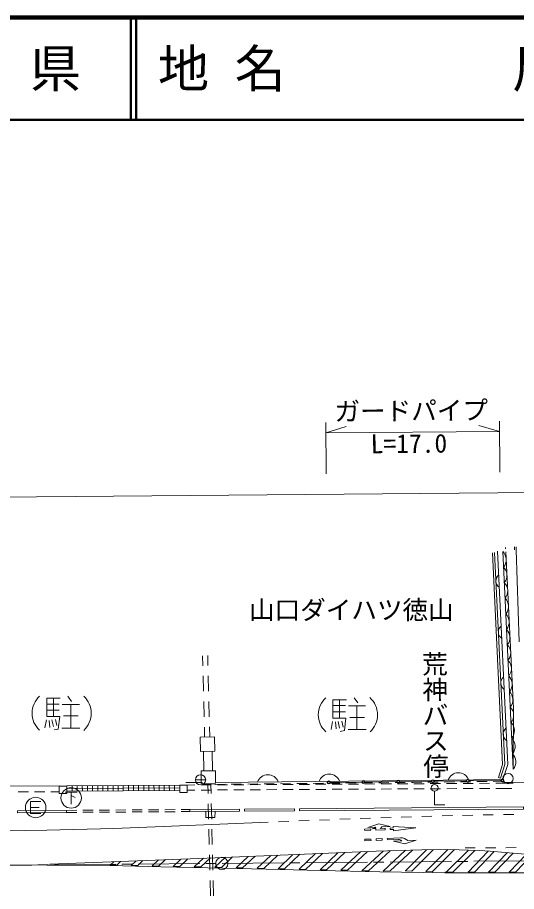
# Model space of a CAD drawing. Units: millimetres, scale not verified. Extents: x 40000 to 680000, y 20000 to 380000.
# Drawn here: x 356660 to 405416, y 294566 to 380000 of the extents above; entities that cross this region are included whole.
import ezdxf
from ezdxf.enums import TextEntityAlignment as Align

# ---------------------------------------------------------------- set-up
doc = ezdxf.new("R2010")
doc.units = ezdxf.units.MM
doc.header["$LTSCALE"] = 1000
doc.linetypes.add('CHAIN', pattern=[18.5, 12, -1.5, 3.5, -1.5])
for name, color, linetype, lineweight in [('M-BGD', 7, 'Continuous', 13), ('M-BGD-EXST', 7, 'Continuous', 13), ('M-BMK', 2, 'CHAIN', 13), ('M-BMK-SRVR', 3, 'Continuous', 13), ('M-STR-HTXT', 7, 'Continuous', 13), ('M-STR-STRC', 7, 'Continuous', 13), ('M-TTL', 2, 'Continuous', 140), ('M-TTL-LINE', 7, 'Continuous', 50)]:
    doc.layers.add(name, color=color, linetype=linetype, lineweight=lineweight)
doc.layers.add('M-BMK-HTXT', color=7, linetype='Continuous')
doc.layers.add('M-TTL-TXT', color=7, linetype='Continuous')
doc.styles.add('@ＭＳ ゴシック', font='')
doc.styles.add('ＭＳ ゴシック', font='')
doc.styles.get('@ＭＳ ゴシック').set_extended_font_data('@MS Gothic')
doc.styles.get('ＭＳ ゴシック').set_extended_font_data('MS Gothic')

msp = doc.modelspace()

# ---------------------------------------------------------------- linework, layer by layer
at = {"layer": 'M-BGD'}
for p, q in [((404350, 328065), (404346, 328202)), ((405225, 328243), (405234, 327960)), ((405375, 328249), (405384, 327965)), ((405093, 306514), (404076, 327789)), ((405109, 312467), (404358, 327774)), ((405683, 318959), (405384, 327965)), ((374773, 316638), (374749, 317615)), ((375273, 316649), (375249, 317627)), ((374835, 314139), (374798, 315638)), ((375335, 314150), (375298, 315650)), ((361571, 313647), (361949, 313155)), ((360826, 313467), (359514, 313467)), ((359514, 313467), (359514, 311672)), ((359514, 312893), (360744, 312893)), ((360170, 313467), (360170, 311672)), ((361031, 312860), (362711, 312860)), ((361858, 312860), (361858, 310549)), ((374897, 311640), (374860, 313139)), ((375397, 311651), (375359, 313150)), ((388793, 313312), (387482, 313312)), ((387482, 313312), (387482, 311517)), ((387482, 312738), (388711, 312738)), ((388137, 313312), (388137, 311517)), ((388998, 312705), (390678, 312705)), ((389539, 313492), (389916, 313000)), ((389826, 312705), (389826, 310394)), ((359514, 312286), (360735, 312286)), ((387482, 312131), (388703, 312131)), ((405093, 306514), (405109, 312467)), ((359481, 311336), (359326, 310573)), ((359514, 311672), (360785, 311672)), ((359768, 311295), (359817, 310614)), ((360031, 311336), (360162, 310688)), ((360383, 311377), (360498, 310795)), ((360785, 311672), (360645, 310450)), ((361153, 311745), (362588, 311745)), ((387449, 311180), (387293, 310418)), ((387482, 311517), (388752, 311517)), ((387736, 311139), (387785, 310459)), ((387998, 311180), (388129, 310533)), ((388350, 311221), (388465, 310639)), ((388752, 311517), (388613, 310295)), ((389121, 311590), (390555, 311590)), ((360645, 310450), (360227, 310377)), ((361006, 310549), (362760, 310549)), ((374946, 309663), (374921, 310640)), ((375445, 309673), (375421, 310651)), ((388613, 310295), (388195, 310221)), ((388973, 310394), (390727, 310394)), ((374819, 308274), (374875, 306354)), ((375726, 306360), (375669, 308291)), ((374050, 305486), (375050, 305486)), ((375965, 305084), (374717, 305081)), ((375274, 304149), (375252, 305082)), ((375574, 304153), (375552, 305083)), ((375967, 305043), (375967, 305060)), ((376951, 305053), (375967, 305043)), ((378551, 305069), (377551, 305059)), ((378790, 305006), (377790, 305000)), ((380151, 305084), (379151, 305075)), ((380390, 305015), (379390, 305009)), ((381750, 305100), (380750, 305090)), ((381990, 305024), (380990, 305019)), ((383350, 305116), (382350, 305106)), ((383590, 305033), (382590, 305028)), ((384950, 305131), (383950, 305122)), ((385190, 305043), (384190, 305037)), ((386550, 305147), (385550, 305137)), ((386790, 305052), (385790, 305046)), ((388150, 305163), (387150, 305153)), ((388390, 305061), (387390, 305055)), ((389750, 305178), (388750, 305169)), ((389990, 305070), (388990, 305064)), ((391350, 305194), (390350, 305184)), ((391590, 305079), (390590, 305074)), ((392277, 305203), (391950, 305200)), ((393190, 305088), (392190, 305083)), ((392950, 305210), (392277, 305203)), ((394550, 305226), (393550, 305216)), ((394790, 305098), (393790, 305092)), ((395320, 305233), (395150, 305232)), ((396150, 305243), (395320, 305233)), ((396390, 305107), (395390, 305101)), ((397750, 305262), (396750, 305251)), ((397990, 305116), (396990, 305110)), ((399349, 305282), (398350, 305270)), ((399590, 305125), (398590, 305119)), ((400949, 305301), (399949, 305289)), ((401190, 305134), (400190, 305129)), ((402549, 305320), (401549, 305308)), ((402790, 305143), (401790, 305138)), ((404149, 305339), (403149, 305327)), ((404148, 305151), (403390, 305147)), ((409528, 305292), (404147, 305230)), ((405096, 305161), (404148, 305151)), ((357732, 304305), (356732, 304301)), ((359332, 304313), (358332, 304308)), ((360742, 304319), (359932, 304315)), ((372514, 304976), (361468, 304884)), ((372516, 304716), (361468, 304624)), ((372519, 304456), (361469, 304364)), ((361999, 304369), (361995, 304889)), ((362499, 304373), (362495, 304893)), ((362999, 304377), (362994, 304897)), ((363499, 304381), (363494, 304901)), ((363999, 304385), (363994, 304905)), ((364499, 304389), (364494, 304909)), ((364999, 304393), (364994, 304913)), ((365499, 304398), (365494, 304918)), ((365999, 304402), (365994, 304922)), ((366499, 304406), (366494, 304926)), ((366999, 304410), (366994, 304930)), ((367499, 304414), (367494, 304934)), ((367999, 304418), (367994, 304938)), ((368499, 304422), (368494, 304942)), ((368999, 304427), (368994, 304947)), ((369499, 304431), (369494, 304951)), ((369999, 304435), (369994, 304955)), ((370499, 304439), (370494, 304959)), ((370999, 304443), (370994, 304963)), ((371499, 304447), (371494, 304967)), ((371998, 304451), (371994, 304971)), ((373990, 304978), (373232, 304974)), ((373994, 304478), (373237, 304474)), ((375590, 304988), (374590, 304982)), ((375594, 304488), (374594, 304482)), ((377190, 304997), (376190, 304991)), ((377194, 304497), (376194, 304491)), ((378794, 304506), (377794, 304500)), ((380394, 304515), (379394, 304509)), ((381994, 304524), (380994, 304519)), ((383594, 304533), (382594, 304528)), ((385194, 304543), (384194, 304537)), ((386794, 304552), (385794, 304546)), ((388394, 304561), (387394, 304555)), ((389994, 304570), (388994, 304564)), ((391594, 304579), (390594, 304574)), ((393194, 304588), (392194, 304583)), ((394794, 304598), (393794, 304592)), ((396394, 304607), (395394, 304601)), ((397994, 304616), (396994, 304610)), ((397415, 304367), (397415, 303033)), ((399594, 304625), (398594, 304619)), ((401194, 304634), (400194, 304629)), ((402794, 304643), (401794, 304638)), ((404151, 304651), (403394, 304647)), ((404945, 304639), (404154, 304630)), ((356665, 302462), (361456, 302497)), ((356665, 302462), (356667, 302262)), ((361456, 302497), (362456, 302504)), ((363056, 302508), (364056, 302515)), ((364656, 302519), (365656, 302526)), ((366256, 302531), (367256, 302538)), ((367856, 302542), (368856, 302549)), ((369456, 302553), (370456, 302560)), ((371056, 302564), (372056, 302571)), ((372656, 302575), (373491, 302581)), ((373492, 302581), (378350, 302609)), ((373493, 302381), (373492, 302546)), ((375333, 301650), (375298, 303150)), ((375633, 301654), (375598, 303154)), ((378851, 302626), (383720, 302661)), ((378852, 302426), (378851, 302626)), ((384219, 302662), (406110, 302828)), ((384221, 302462), (384219, 302662)), ((397415, 303033), (398415, 303033)), ((361458, 302297), (362458, 302304)), ((363058, 302308), (364058, 302315)), ((364658, 302319), (365658, 302326)), ((366257, 302331), (367257, 302338)), ((367857, 302342), (368857, 302349)), ((369457, 302353), (370457, 302360)), ((371057, 302364), (372057, 302371)), ((372657, 302375), (373493, 302381)), ((375393, 299151), (375357, 300650)), ((375693, 299155), (375657, 300654)), ((400386, 298821), (401386, 298829)), ((402386, 298836), (403386, 298844)), ((404386, 298852), (405386, 298859)), ((375452, 296652), (375416, 298151)), ((375752, 296656), (375716, 298155)), ((375511, 294152), (375476, 295652)), ((375811, 294156), (375776, 295656))]:
    msp.add_line(p, q, dxfattribs=at)
for points in [[(403669, 305703), (404060, 306991), (403078, 327684)], [(403278, 327694), (404261, 306966), (403860, 305645), (403669, 305703)], [(403566, 327836), (404554, 306996), (404068, 305527)], [(374605, 305140), (374597, 306352), (376000, 306362), (376008, 305152)], [(374717, 305081), (374704, 305224), (373109, 305225)], [(404147, 305529), (395318, 305423), (392275, 305393), (375965, 305233)], [(360739, 304889), (345715, 304821), (344338, 304799)], [(356667, 302262), (361458, 302297), (361456, 302497)], [(373493, 302381), (378351, 302409), (378350, 302609)], [(378852, 302426), (383722, 302461), (383720, 302661)], [(384221, 302462), (406112, 302628), (406110, 302828)], [(375960, 302396), (375956, 301801), (375053, 301807), (375056, 302390)]]:
    msp.add_lwpolyline(points, dxfattribs=at)
for points in [[(374526, 308268), (374498, 309654), (375897, 309683), (375926, 308297)], [(361469, 304163), (360743, 304162), (360741, 304877), (361468, 304878)], [(373232, 304972), (373239, 304255), (372521, 304247), (372514, 304964)]]:
    msp.add_lwpolyline(points, close=True, dxfattribs=at)
for centre, radius in [((374550, 305486), 500), ((404589, 305608), 500), ((397415, 304700), 333)]:
    msp.add_circle(centre, radius, dxfattribs=at)
for centre, radius, start, end in [((403299, 326990), 1114, 319.68952, 45.78233), ((404154, 324929), 750, 129.58243, 235.84263), ((403371, 325470), 1114, 319.68952, 45.78233), ((403444, 323951), 1114, 319.68952, 45.78233), ((403517, 322431), 1114, 319.68952, 45.78233), ((403589, 320911), 1114, 319.68952, 45.78233), ((404391, 319934), 750, 129.58243, 235.84263), ((403662, 319392), 1114, 319.68952, 45.78233), ((403735, 317872), 1114, 319.68952, 45.78233), ((403807, 316352), 1114, 319.68952, 45.78233), ((404628, 314940), 750, 129.58243, 235.84263), ((403880, 314833), 1114, 319.68952, 45.78233), ((360308, 312000), 2228, 131.69789, 228.01917), ((361585, 311992), 2282, 312.86378, 47.4164), ((403952, 313313), 1114, 319.68952, 45.78233), ((388275, 311845), 2228, 131.69789, 228.01917), ((389552, 311836), 2282, 312.86378, 47.4164), ((404025, 311793), 1114, 319.68952, 45.78233), ((404098, 310274), 1114, 319.68952, 45.78233), ((404864, 309945), 750, 129.58243, 235.84263), ((404170, 308754), 1114, 319.68952, 45.78233), ((404243, 307234), 1114, 319.68952, 45.78233), ((381124, 304920), 1064, 20.57726, 160.54534), ((387124, 304978), 1064, 20.57726, 160.54534), ((399737, 305112), 1064, 20.69903, 160.66711)]:
    msp.add_arc(centre, radius, start, end, dxfattribs=at)
at = {"layer": 'M-BGD-EXST'}
for p, q in [((361303, 304263), (362503, 304263)), ((361903, 304263), (361903, 303113)), ((358935, 303378), (357935, 303378)), ((357935, 303378), (357935, 302178)), ((361903, 303963), (362303, 303763)), ((357935, 302778), (358785, 302778)), ((357935, 302178), (358935, 302178))]:
    msp.add_line(p, q, dxfattribs=at)
for centre in [(361903, 303713), (358435, 302778)]:
    msp.add_circle(centre, 1000, dxfattribs=at)
at = {"layer": 'M-BMK'}
for p, q in [((376660, 297311), (382660, 297362)), ((383260, 297367), (384260, 297375)), ((384859, 297380), (390859, 297431)), ((391459, 297436), (392459, 297444)), ((393059, 297449), (399059, 297500)), ((399659, 297505), (400659, 297513)), ((401259, 297518), (407259, 297569)), ((352061, 297104), (358060, 297155)), ((358660, 297160), (359660, 297168)), ((360260, 297173), (366260, 297224)), ((366860, 297229), (367860, 297237)), ((368460, 297242), (374460, 297293)), ((375060, 297298), (376060, 297306))]:
    msp.add_line(p, q, dxfattribs=at)
at = {"layer": 'M-BMK-SRVR'}
msp.add_circle((376621, 297311), 600, dxfattribs=at)
at = {"layer": 'M-STR-HTXT'}
for p, q in [((386814, 335398), (386772, 340398)), ((403753, 339541), (401748, 340124)), ((403787, 335541), (403745, 340541)), ((386780, 339398), (388775, 340015)), ((386780, 339398), (403753, 339541)), ((351758, 333103), (454815, 333970))]:
    msp.add_line(p, q, dxfattribs=at)
at = {"layer": 'M-STR-STRC'}
for p, q in [((387218, 305231), (390312, 305267)), ((390612, 305270), (393707, 305306)), ((394007, 305309), (397101, 305344)), ((397401, 305348), (400496, 305383)), ((400796, 305386), (403890, 305422)), ((389157, 301661), (388157, 301622)), ((391140, 301739), (390156, 301700)), ((391155, 301739), (391140, 301739)), ((393154, 301802), (392155, 301771)), ((395153, 301866), (394154, 301834)), ((397152, 301929), (396153, 301897)), ((399135, 301992), (398152, 301960)), ((399151, 301992), (399135, 301992)), ((401151, 302031), (400151, 302012)), ((403150, 302071), (402150, 302051)), ((405122, 302109), (404150, 302090)), ((405150, 302110), (405122, 302109)), ((383161, 301425), (382162, 301386)), ((385160, 301504), (384160, 301465)), ((387158, 301582), (386159, 301543)), ((392579, 300752), (392092, 300733)), ((393072, 300922), (392273, 300890)), ((393378, 300784), (393078, 300772)), ((393084, 300622), (393078, 300772)), ((393372, 300934), (393378, 300784)), ((390580, 300673), (390586, 300523)), ((393384, 300634), (393084, 300622)), ((393390, 300484), (393384, 300634)), ((390595, 299669), (391195, 299693)), ((390601, 299519), (390595, 299669)), ((391201, 299543), (390601, 299519)), ((391694, 299713), (392294, 299737)), ((392300, 299587), (391700, 299563)), ((392793, 299757), (394078, 299809)), ((393842, 299650), (392799, 299608)), ((395603, 299571), (394804, 299539)), ((383571, 298179), (382113, 296791)), ((384253, 298206), (382751, 296777)), ((385767, 298267), (384168, 296745)), ((386448, 298294), (384806, 296731)), ((387962, 298354), (386223, 296699)), ((388644, 298382), (386860, 296684)), ((390163, 298442), (388247, 296652)), ((390852, 298470), (388890, 296637)), ((392376, 298525), (390319, 296603)), ((393059, 298547), (390962, 296588)), ((394575, 298595), (392403, 296566)), ((395258, 298617), (393070, 296573)), ((396636, 298650), (394555, 296589)), ((397281, 298655), (395173, 296567)), ((398713, 298666), (396545, 296519)), ((399344, 298657), (397163, 296498)), ((400728, 298621), (398540, 296454)), ((401336, 298590), (399179, 296454)), ((402648, 298510), (400681, 296454)), ((403231, 298468), (401304, 296454)), ((404522, 298371), (402688, 296455)), ((405099, 298322), (403311, 296455)), ((406380, 298215), (404695, 296455)), ((406957, 298167), (405318, 296455)), ((366060, 297481), (365722, 297155)), ((366737, 297507), (366362, 297146)), ((368240, 297567), (367775, 297119)), ((368917, 297593), (368409, 297104)), ((370423, 297653), (369810, 297073)), ((371106, 297680), (370449, 297058)), ((372623, 297740), (371870, 297026)), ((373306, 297767), (372509, 297012)), ((374824, 297827), (373929, 296980)), ((375507, 297854), (374569, 296965)), ((376993, 297914), (375955, 296934)), ((377678, 297942), (376595, 296919)), ((379198, 298003), (378016, 296885)), ((379883, 298030), (378655, 296870)), ((381404, 298092), (380076, 296837)), ((382088, 298119), (380716, 296822)), ((366362, 297146), (365722, 297155)), ((368409, 297104), (367775, 297119)), ((370449, 297058), (369810, 297073)), ((372509, 297012), (371870, 297026)), ((374569, 296965), (373929, 296980)), ((376595, 296919), (375955, 296934)), ((378655, 296870), (378016, 296885)), ((380716, 296822), (380076, 296837)), ((382751, 296777), (382113, 296791)), ((384806, 296731), (384168, 296745)), ((388890, 296637), (388247, 296652)), ((390962, 296588), (390319, 296603)), ((393070, 296573), (392403, 296566)), ((395173, 296567), (394534, 296590)), ((397163, 296498), (396545, 296519)), ((399179, 296454), (398420, 296454)), ((401304, 296454), (400681, 296454)), ((403311, 296455), (402688, 296455)), ((405318, 296455), (404695, 296455))]:
    msp.add_line(p, q, dxfattribs=at)
for points in [[(381142, 301339), (371718, 300947), (366065, 300733), (359532, 300553), (351012, 300420), (343271, 300391)], [(393072, 300922), (391961, 301178), (390874, 300835), (391673, 300866)], [(391685, 300567), (392585, 300602), (392579, 300752), (392092, 300733)], [(393390, 300484), (395579, 300797), (393372, 300934)], [(391685, 300567), (391679, 300717), (391323, 300702)], [(393842, 299650), (392799, 299608), (392793, 299757), (394078, 299809)], [(395603, 299571), (394516, 299227), (393405, 299482), (394204, 299514)], [(359836, 297235), (374391, 297809), (384695, 298224), (391707, 298504), (396182, 298646), (398640, 298667), (399801, 298651), (400661, 298624), (401802, 298566), (402831, 298498), (404308, 298388), (407788, 298098), (412091, 297737), (418470, 297200), (425173, 296641)], [(425578, 296568), (417466, 296521), (413325, 296429), (410449, 296413), (406990, 296380), (398419, 296379), (392073, 296487), (386287, 296623), (380971, 296741), (375257, 296875), (370657, 296978), (366960, 297062), (361765, 297137), (359526, 297155), (351860, 297187), (344111, 297148)], [(386860, 296684), (386289, 296698), (386223, 296699)]]:
    msp.add_lwpolyline(points, dxfattribs=at)
for points in [[(391180, 300697), (391186, 300547), (390586, 300523), (390580, 300673)], [(391201, 299543), (391195, 299693), (390595, 299669), (390601, 299519)], [(392300, 299587), (392294, 299737), (391694, 299713), (391700, 299563)]]:
    msp.add_lwpolyline(points, close=True, dxfattribs=at)
for centre, radius in [((387068, 305230), 150), ((387068, 305230), 120), ((387068, 305230), 100), ((390462, 305268), 150), ((390462, 305268), 120), ((390462, 305268), 100), ((393857, 305307), 150), ((393857, 305307), 120), ((393857, 305307), 100), ((397251, 305346), 150), ((397251, 305346), 120), ((397251, 305346), 100), ((400646, 305385), 150), ((400646, 305385), 120), ((400646, 305385), 100), ((404040, 305423), 150), ((404040, 305423), 120), ((404040, 305423), 100)]:
    msp.add_circle(centre, radius, dxfattribs=at)
for centre, radius, start, end in [((391303, 301202), 500, 272.27546, 317.84847), ((391532, 301561), 1000, 304.06381, 317.84847), ((393862, 299150), 500, 46.74468, 92.31769), ((394119, 298810), 1000, 46.74468, 92.31769)]:
    msp.add_arc(centre, radius, start, end, dxfattribs=at)
at = {"layer": 'M-TTL'}
msp.add_line((680000, 380000), (40000, 380000), dxfattribs=at)
at = {"layer": 'M-TTL-LINE'}
for p, q in [((367750, 380000), (367750, 370000)), ((368250, 380000), (368250, 370000)), ((40000, 370000), (680000, 370000))]:
    msp.add_line(p, q, dxfattribs=at)

# ---------------------------------------------------------------- texts
at = {"layer": 'M-BGD'}
for s, rotation, style, p in [('ガードパイプ', 0.482, 'ＭＳ ゴシック', (387642, 340027)), ('L=17.0', 0.482, 'ＭＳ ゴシック', (391175, 336855)), ('荒神バス停', 270.637, '@ＭＳ ゴシック', (395930, 318057))]:
    msp.add_text(s, height=1833, rotation=rotation, dxfattribs=dict(at, style=style)).set_placement(p, align=Align.BOTTOM_LEFT)
at = {"layer": 'M-BMK-HTXT', "style": 'ＭＳ ゴシック'}
msp.add_text('山口ダイハツ徳山', height=1833, dxfattribs=at).set_placement((379278, 320623), align=Align.BOTTOM_LEFT)
at = {"layer": 'M-TTL-TXT', "style": 'ＭＳ ゴシック'}
msp.add_text('山\u3000口\u3000県', height=3666, dxfattribs=at).set_placement((350375, 375000), align=Align.MIDDLE_CENTER)
for s, p in [('地 名', (370380, 375000)), ('周南市大字栗屋\u3000下松市大字平田', (405024, 375000))]:
    msp.add_text(s, height=3666, dxfattribs=at).set_placement(p, align=Align.MIDDLE_LEFT)

doc.saveas('drawing.dxf')
